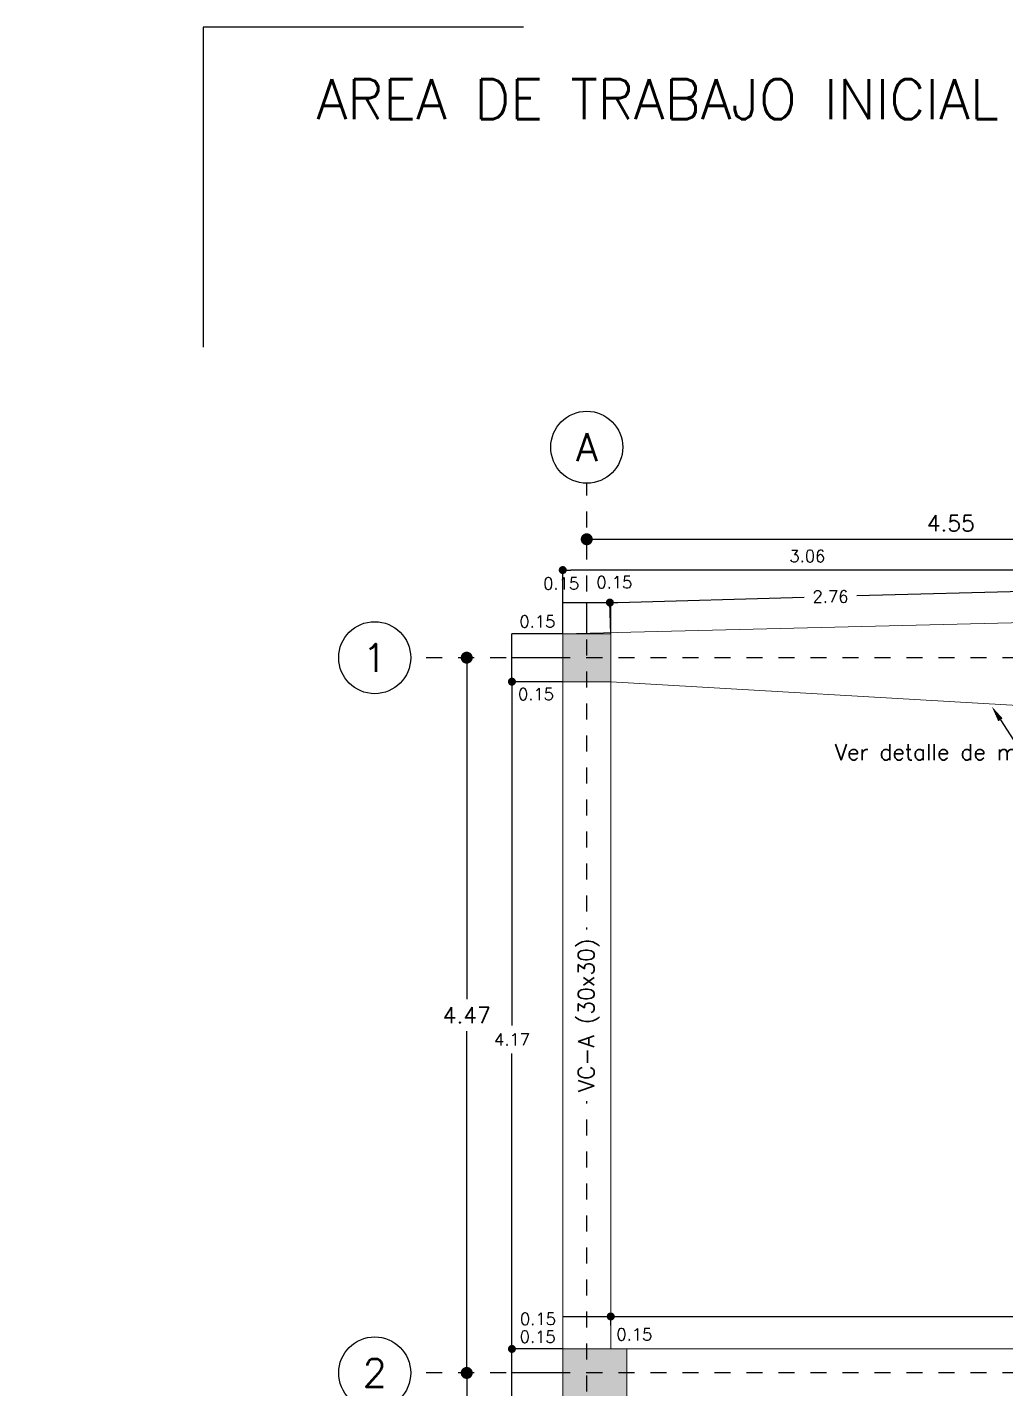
# Model space of a CAD drawing. Header units: millimetres. Extents: x -40 to 125, y -10 to 43.
# Drawn here: x 21.24 to 27.35, y 32.11 to 40.62 of the extents above; entities that cross this region are included whole.
import ezdxf
from ezdxf import colors
from ezdxf.entities.mleader import LeaderData, LeaderLine
from ezdxf.enums import TextEntityAlignment as Align
from ezdxf.math import Vec2, Vec3

# ---------------------------------------------------------------- set-up
doc = ezdxf.new("R2010")
doc.units = ezdxf.units.MM
doc.header["$LTSCALE"] = 0.01
doc.header["$PDMODE"] = 3
doc.linetypes.add('DASHDOT', pattern=[1, 0.5, -0.25, 0, -0.25])
for name, color, linetype in [('FC_CIRCULO DE EJES', 3, 'Continuous'), ('FC_COTAS', 1, 'Continuous'), ('FC_COTAS @ 50', 1, 'Continuous'), ('FC_COTAS EJES', 1, 'Continuous'), ('FC_COTAS EJES @ 50', 1, 'Continuous'), ('FC_EJES', 1, 'DASHDOT'), ('FC_HATCH COLUMNAS', 253, 'Continuous'), ('FC_R-175', 5, 'Continuous'), ('FC_R-80 @ 50', 11, 'Continuous')]:
    doc.layers.add(name, color=color, linetype=linetype)
doc.layers.add('FC_COLUMNAS', color=5, linetype='Continuous', lineweight=15)
doc.layers.add('FC_VIGAS', color=2, linetype='Continuous', lineweight=0)
doc.layers.add('FC_HOJA', color=230, linetype='Continuous', plot=False)
doc.layers.add('FC_TEXTO NO IMPRIMIR', color=252, linetype='Continuous', plot=False)
doc.styles.add('FC_TEXT', font='romans.shx', dxfattribs={"height": 0.002})
doc.styles.add('FC_TEXT1', font='romans.shx')
doc.dimstyles.new('FC_COTAS', dxfattribs={"dimtxt": 0.0015, "dimasz": 0.001, "dimexe": 0, "dimexo": 0, "dimgap": 0.001, "dimtad": 1, "dimtih": 1, "dimtoh": 1, "dimzin": 0, "dimdsep": 46, "dimtxsty": 'FC_TEXT1', "dimblk": 'DOT', "dimcen": 0.09, "dimclrd": 256, "dimclre": 256, "dimclrt": 256, "dimadec": 0, "dimazin": 0, "dimtfac": 1, "dimtix": 1, "dimtmove": 2, "dimatfit": 3, "dimfxl": 1.002, "dimtolj": 1, "dimtzin": 0, "dimlwd": -1, "dimarcsym": 0})
doc.dimstyles.new('FC_COTAS EJES', dxfattribs={"dimtxt": 0.002, "dimasz": 0.0015, "dimexe": 0, "dimexo": 0, "dimgap": 0.001, "dimtad": 1, "dimtih": 1, "dimtoh": 1, "dimzin": 0, "dimdsep": 46, "dimtxsty": 'FC_TEXT1', "dimblk": 'DOT', "dimcen": 0.09, "dimclrd": 256, "dimclre": 256, "dimclrt": 256, "dimadec": 0, "dimazin": 0, "dimtfac": 1, "dimtix": 1, "dimtmove": 2, "dimatfit": 3, "dimfxl": 1.002, "dimtolj": 1, "dimtzin": 0, "dimlwd": -1, "dimarcsym": 0})

# ---------------------------------------------------------------- blocks, each defined once
blk = doc.blocks.new('FC_B_Columnas 1 E-1')
at = {"layer": 'FC_HATCH COLUMNAS', "ltscale": 0.6}
h = blk.add_hatch(color=256, dxfattribs=at)
h.dxf.hatch_style = 1
h.paths.add_polyline_path([(0, -0.3), (0.3, -0.3), (0.3, 0), (0, 0)])
h.paths.add_polyline_path([(6.55, -0.3657), (6.55, -0.6657), (6.85, -0.6657), (6.85, -0.3657)])
h.paths.add_polyline_path([(0.4, -4.47), (0, -4.47), (0, -4.77), (0.4, -4.77)])
h.paths.add_polyline_path([(6.45, -4.47), (6.45, -4.77), (6.85, -4.77), (6.85, -4.47)])
h.paths.add_polyline_path([(0.3, -8.52), (0, -8.52), (0, -8.82), (0.3, -8.82)])
h.paths.add_polyline_path([(4.55, -8.52), (4.55, -8.82), (4.85, -8.82), (4.85, -8.52)])
h.paths.add_polyline_path([(0.3, -12.57), (0, -12.57), (0, -12.87), (0.3, -12.87)])
h.paths.add_polyline_path([(4.55, -12.57), (4.55, -12.87), (4.85, -12.87), (4.85, -12.57)])
h.paths.add_polyline_path([(0.3, -16.53), (0, -16.53), (0, -16.83), (0.3, -16.83)])
h.paths.add_polyline_path([(4.55, -16.53), (4.55, -16.83), (4.85, -16.83), (4.85, -16.53)])
h.paths.add_polyline_path([(6.5477, -8.4297), (6.8477, -8.4297), (6.8477, -8.7297), (6.5477, -8.7297)])
at = {"layer": 'FC_COLUMNAS', "ltscale": 0.6}
for points in [[(0, 0), (0.3, 0), (0.3, -0.3), (0, -0.3)], [(0, -4.77), (0.4, -4.77), (0.4, -4.47), (0, -4.47)]]:
    blk.add_lwpolyline(points, close=True, dxfattribs=at)
blk = doc.blocks.new('FC_B_Eje')
at = {"layer": 'FC_CIRCULO DE EJES', "ltscale": 1.5}
blk.add_circle((0, 0), 0.0045, dxfattribs=at)
at = {"ltscale": 1.5, "style": 'FC_TEXT1'}
blk.add_attdef('EJE', text='', height=0.0035, dxfattribs=at).set_placement((0, 0), align=Align.MIDDLE_CENTER)
blk = doc.blocks.new('_Dot')
at = {"color": 0, "linetype": 'ByBlock', "lineweight": -2}
blk.add_line((-0.5, 0), (-1, 0), dxfattribs=at)
at = {"color": 0, "linetype": 'ByBlock', "const_width": 0.5}
blk.add_lwpolyline([(-0.25, 0, 1), (0.25, 0, 1)], format="xyb", close=True, dxfattribs=at)
blk = doc.blocks.new('*D29')
at = {"layer": 'Defpoints', "color": 0, "ltscale": 0.6, "transparency": 16777216}
for p in [(38.1936, 32.3102), (42.7436, 32.3102), (42.7436, 32.3102)]:
    blk.add_point(p, dxfattribs=at)
at = {"layer": 'FC_COTAS EJES', "ltscale": 0.6, "transparency": 16777216}
blk.add_line((38.2686, 32.3102), (42.6686, 32.3102), dxfattribs=at)
at = {"layer": 'FC_COTAS EJES', "ltscale": 0.6, "transparency": 16777216, "xscale": 0.075, "yscale": 0.075, "zscale": 0.075, "rotation": 180}
blk.add_blockref('_Dot', (38.1936, 32.3102), dxfattribs=at)
at = {"layer": 'FC_COTAS EJES', "ltscale": 0.6, "transparency": 16777216, "xscale": 0.075, "yscale": 0.075, "zscale": 0.075}
blk.add_blockref('_Dot', (42.7436, 32.3102), dxfattribs=at)
at = {"layer": 'FC_COTAS EJES', "ltscale": 0.6, "transparency": 16777216, "insert": (40.4686, 32.4102), "char_height": 0.1, "attachment_point": 5, "style": 'FC_TEXT1'}
blk.add_mtext('\\A1;4.55', dxfattribs=at)
blk = doc.blocks.new('*D31')
at = {"layer": 'Defpoints', "color": 0, "ltscale": 0.6, "transparency": 16777216}
for p in [(37.4436, 31.5702), (37.4436, 27.1002), (37.4436, 27.1002)]:
    blk.add_point(p, dxfattribs=at)
at = {"layer": 'FC_COTAS EJES', "ltscale": 0.6, "transparency": 16777216}
for p, q in [((37.4436, 31.4952), (37.4436, 29.4352)), ((37.4436, 27.1752), (37.4436, 29.2352))]:
    blk.add_line(p, q, dxfattribs=at)
at = {"layer": 'FC_COTAS EJES', "ltscale": 0.6, "transparency": 16777216, "xscale": 0.075, "yscale": 0.075, "zscale": 0.075}
for p, rotation in [((37.4436, 31.5702), 90), ((37.4436, 27.1002), 270)]:
    blk.add_blockref('_Dot', p, dxfattribs=dict(at, rotation=rotation))
at = {"layer": 'FC_COTAS EJES', "ltscale": 0.6, "transparency": 16777216, "insert": (37.4436, 29.3352), "char_height": 0.1, "attachment_point": 5, "style": 'FC_TEXT1'}
blk.add_mtext('\\A1;4.47', dxfattribs=at)
blk = doc.blocks.new('*D32')
at = {"layer": 'Defpoints', "color": 0, "ltscale": 0.6, "transparency": 16777216}
for p in [(37.4436, 27.1002), (37.4436, 23.0502), (37.4436, 23.0502)]:
    blk.add_point(p, dxfattribs=at)
at = {"layer": 'FC_COTAS EJES', "ltscale": 0.6, "transparency": 16777216}
for p, q in [((37.4436, 27.0252), (37.4436, 25.1752)), ((37.4436, 23.1252), (37.4436, 24.9752))]:
    blk.add_line(p, q, dxfattribs=at)
at = {"layer": 'FC_COTAS EJES', "ltscale": 0.6, "transparency": 16777216, "xscale": 0.075, "yscale": 0.075, "zscale": 0.075}
for p, rotation in [((37.4436, 27.1002), 90), ((37.4436, 23.0502), 270)]:
    blk.add_blockref('_Dot', p, dxfattribs=dict(at, rotation=rotation))
at = {"layer": 'FC_COTAS EJES', "ltscale": 0.6, "transparency": 16777216, "insert": (37.4436, 25.0752), "char_height": 0.1, "attachment_point": 5, "style": 'FC_TEXT1'}
blk.add_mtext('\\A1;4.05', dxfattribs=at)
blk = doc.blocks.new('*D441')
at = {"layer": 'Defpoints', "color": 0, "ltscale": 0.6, "transparency": 16777216}
for p in [(24.2658, 32.2122), (24.5833, 32.2122), (24.5833, 32.0622)]:
    blk.add_point(p, dxfattribs=at)
at = {"layer": 'FC_COTAS', "lineweight": -2, "ltscale": 0.6, "transparency": 16777216}
for p, q in [((24.5833, 32.2122), (24.2658, 32.2122)), ((24.5833, 32.0622), (24.2658, 32.0622))]:
    blk.add_line(p, q, dxfattribs=at)
at = {"layer": 'FC_COTAS', "ltscale": 0.6, "transparency": 16777216}
blk.add_line((24.2658, 32.0622), (24.2658, 32.2122), dxfattribs=at)
at = {"layer": 'FC_COTAS', "ltscale": 0.6, "transparency": 16777216, "insert": (24.4228, 31.9503), "char_height": 0.075, "attachment_point": 5, "style": 'FC_TEXT1'}
blk.add_mtext('\\A1;0.15', dxfattribs=at)
blk = doc.blocks.new('*D442')
at = {"layer": 'Defpoints', "color": 0, "ltscale": 0.6, "transparency": 16777216}
for p in [(24.2658, 32.3622), (24.5833, 32.3622), (24.5833, 32.2122)]:
    blk.add_point(p, dxfattribs=at)
at = {"layer": 'FC_COTAS', "lineweight": -2, "ltscale": 0.6, "transparency": 16777216}
for p, q in [((24.5833, 32.3622), (24.2658, 32.3622)), ((24.5833, 32.2122), (24.2658, 32.2122))]:
    blk.add_line(p, q, dxfattribs=at)
at = {"layer": 'FC_COTAS', "ltscale": 0.6, "transparency": 16777216}
blk.add_line((24.2658, 32.2122), (24.2658, 32.3622), dxfattribs=at)
at = {"layer": 'FC_COTAS', "ltscale": 0.6, "transparency": 16777216, "insert": (24.4266, 32.4383), "char_height": 0.075, "attachment_point": 5, "style": 'FC_TEXT1'}
blk.add_mtext('\\A1;0.15', dxfattribs=at)
blk = doc.blocks.new('*D443')
at = {"layer": 'Defpoints', "color": 0, "ltscale": 0.6, "transparency": 16777216}
for p in [(24.2658, 36.5322), (24.5833, 36.5322), (24.5833, 32.3622)]:
    blk.add_point(p, dxfattribs=at)
at = {"layer": 'FC_COTAS', "lineweight": -2, "ltscale": 0.6, "transparency": 16777216}
for p, q in [((24.5833, 36.5322), (24.2658, 36.5322)), ((24.5833, 32.3622), (24.2658, 32.3622))]:
    blk.add_line(p, q, dxfattribs=at)
at = {"layer": 'FC_COTAS', "ltscale": 0.6, "transparency": 16777216}
for p, q in [((24.2658, 36.4822), (24.2658, 34.3844)), ((24.2658, 32.4122), (24.2658, 34.2094))]:
    blk.add_line(p, q, dxfattribs=at)
at = {"layer": 'FC_COTAS', "ltscale": 0.6, "transparency": 16777216, "xscale": 0.05, "yscale": 0.05, "zscale": 0.05}
for p, rotation in [((24.2658, 36.5322), 90), ((24.2658, 32.3622), 270)]:
    blk.add_blockref('_Dot', p, dxfattribs=dict(at, rotation=rotation))
at = {"layer": 'FC_COTAS', "ltscale": 0.6, "transparency": 16777216, "insert": (24.2662, 34.2969), "char_height": 0.075, "attachment_point": 5, "style": 'FC_TEXT1'}
blk.add_mtext('\\A1;4.17', dxfattribs=at)
blk = doc.blocks.new('*D444')
at = {"layer": 'Defpoints', "color": 0, "ltscale": 0.6, "transparency": 16777216}
for p in [(24.2658, 36.6822), (24.5833, 36.6822), (24.5833, 36.5322)]:
    blk.add_point(p, dxfattribs=at)
at = {"layer": 'FC_COTAS', "lineweight": -2, "ltscale": 0.6, "transparency": 16777216}
for p, q in [((24.5833, 36.6822), (24.2658, 36.6822)), ((24.5833, 36.5322), (24.2658, 36.5322))]:
    blk.add_line(p, q, dxfattribs=at)
at = {"layer": 'FC_COTAS', "ltscale": 0.6, "transparency": 16777216}
blk.add_line((24.2658, 36.5322), (24.2658, 36.6822), dxfattribs=at)
at = {"layer": 'FC_COTAS', "ltscale": 0.6, "transparency": 16777216, "insert": (24.4163, 36.4542), "char_height": 0.075, "attachment_point": 5, "style": 'FC_TEXT1'}
blk.add_mtext('\\A1;0.15', dxfattribs=at)
blk = doc.blocks.new('*D445')
at = {"layer": 'Defpoints', "color": 0, "ltscale": 0.6, "transparency": 16777216}
for p in [(24.2658, 36.8322), (24.5833, 36.8322), (24.5833, 36.6822)]:
    blk.add_point(p, dxfattribs=at)
at = {"layer": 'FC_COTAS', "lineweight": -2, "ltscale": 0.6, "transparency": 16777216}
for p, q in [((24.5833, 36.8322), (24.2658, 36.8322)), ((24.5833, 36.6822), (24.2658, 36.6822))]:
    blk.add_line(p, q, dxfattribs=at)
at = {"layer": 'FC_COTAS', "ltscale": 0.6, "transparency": 16777216}
blk.add_line((24.2658, 36.6822), (24.2658, 36.8322), dxfattribs=at)
at = {"layer": 'FC_COTAS', "ltscale": 0.6, "transparency": 16777216, "insert": (24.425, 36.9081), "char_height": 0.075, "attachment_point": 5, "style": 'FC_TEXT1'}
blk.add_mtext('\\A1;0.15', dxfattribs=at)
blk = doc.blocks.new('*D446')
at = {"layer": 'Defpoints', "color": 0, "ltscale": 0.6, "transparency": 16777216}
for p in [(24.7333, 37.0266), (24.5833, 36.8322), (24.7333, 36.8322)]:
    blk.add_point(p, dxfattribs=at)
at = {"layer": 'FC_COTAS', "lineweight": -2, "ltscale": 0.6, "transparency": 16777216}
for p, q in [((24.5833, 36.8322), (24.5833, 37.0266)), ((24.7333, 36.8322), (24.7333, 37.0266))]:
    blk.add_line(p, q, dxfattribs=at)
at = {"layer": 'FC_COTAS', "ltscale": 0.6, "transparency": 16777216}
blk.add_line((24.5833, 37.0266), (24.7333, 37.0266), dxfattribs=at)
at = {"layer": 'FC_COTAS', "ltscale": 0.6, "transparency": 16777216, "insert": (24.5738, 37.146), "char_height": 0.075, "attachment_point": 5, "style": 'FC_TEXT1'}
blk.add_mtext('\\A1;0.15', dxfattribs=at)
blk = doc.blocks.new('*D587')
at = {"layer": 'Defpoints', "color": 0, "ltscale": 0.6, "transparency": 16777216}
for p in [(24.8833, 37.0266), (24.7333, 36.8322), (24.8833, 36.8322)]:
    blk.add_point(p, dxfattribs=at)
at = {"layer": 'FC_COTAS', "lineweight": -2, "ltscale": 0.6, "transparency": 16777216}
for p, q in [((24.7333, 36.8322), (24.7333, 37.0266)), ((24.8833, 36.8322), (24.8833, 37.0266))]:
    blk.add_line(p, q, dxfattribs=at)
at = {"layer": 'FC_COTAS', "ltscale": 0.6, "transparency": 16777216}
blk.add_line((24.7333, 37.0266), (24.8833, 37.0266), dxfattribs=at)
at = {"layer": 'FC_COTAS', "ltscale": 0.6, "transparency": 16777216, "insert": (24.9058, 37.1532), "char_height": 0.075, "attachment_point": 5, "style": 'FC_TEXT1'}
blk.add_mtext('\\A1;0.15', dxfattribs=at)
blk = doc.blocks.new('*D588')
at = {"layer": 'Defpoints', "color": 0, "ltscale": 0.6, "transparency": 16777216}
for p in [(27.6352, 37.101), (27.6405, 36.9066), (24.8833, 36.8322)]:
    blk.add_point(p, dxfattribs=at)
at = {"layer": 'FC_COTAS', "ltscale": 0.6, "transparency": 16777216}
for p, q in [((27.5853, 37.0997), (26.4209, 37.0682)), ((24.928, 37.0279), (26.0923, 37.0594))]:
    blk.add_line(p, q, dxfattribs=at)
at = {"layer": 'FC_COTAS', "lineweight": -2, "ltscale": 0.6, "transparency": 16777216}
for p, q in [((27.6405, 36.9066), (27.6352, 37.101)), ((24.8833, 36.8322), (24.878, 37.0266))]:
    blk.add_line(p, q, dxfattribs=at)
at = {"layer": 'FC_COTAS', "ltscale": 0.6, "transparency": 16777216, "xscale": 0.05, "yscale": 0.05, "zscale": 0.05}
for p, rotation in [((27.6352, 37.101), 1.546027133169743), ((24.878, 37.0266), 181.5460271331697)]:
    blk.add_blockref('_Dot', p, dxfattribs=dict(at, rotation=rotation))
at = {"layer": 'FC_COTAS', "ltscale": 0.6, "transparency": 16777216, "insert": (26.2566, 37.0638), "char_height": 0.075, "attachment_point": 5, "style": 'FC_TEXT1'}
blk.add_mtext('\\A1;2.76', dxfattribs=at)
blk = doc.blocks.new('*D453')
at = {"layer": 'Defpoints', "color": 0, "ltscale": 0.6, "transparency": 16777216}
for p in [(24.5833, 32.5655), (24.7333, 32.5655), (24.7333, 32.5655)]:
    blk.add_point(p, dxfattribs=at)
at = {"layer": 'FC_COTAS', "ltscale": 0.6, "transparency": 16777216}
blk.add_line((24.5833, 32.5655), (24.7333, 32.5655), dxfattribs=at)
at = {"layer": 'FC_COTAS', "ltscale": 0.6, "transparency": 16777216, "insert": (24.4283, 32.5498), "char_height": 0.075, "attachment_point": 5, "style": 'FC_TEXT1'}
blk.add_mtext('\\A1;0.15', dxfattribs=at)
blk = doc.blocks.new('*D454')
at = {"layer": 'Defpoints', "color": 0, "ltscale": 0.6, "transparency": 16777216}
for p in [(24.7333, 32.5206), (24.8833, 32.5651), (24.8833, 32.5086)]:
    blk.add_point(p, dxfattribs=at)
at = {"layer": 'FC_COTAS', "lineweight": -2, "ltscale": 0.6, "transparency": 16777216}
for p, q in [((24.7333, 32.5206), (24.7333, 32.5651)), ((24.8833, 32.5086), (24.8833, 32.5651))]:
    blk.add_line(p, q, dxfattribs=at)
at = {"layer": 'FC_COTAS', "ltscale": 0.6, "transparency": 16777216}
blk.add_line((24.7333, 32.5651), (24.8833, 32.5651), dxfattribs=at)
at = {"layer": 'FC_COTAS', "ltscale": 0.6, "transparency": 16777216, "insert": (25.0307, 32.4533), "char_height": 0.075, "attachment_point": 5, "style": 'FC_TEXT1'}
blk.add_mtext('\\A1;0.15', dxfattribs=at)
blk = doc.blocks.new('*D455')
at = {"layer": 'Defpoints', "color": 0, "ltscale": 0.6, "transparency": 16777216}
for p in [(24.8833, 32.5086), (31.1333, 32.5651), (31.1333, 32.4931)]:
    blk.add_point(p, dxfattribs=at)
at = {"layer": 'FC_COTAS', "lineweight": -2, "ltscale": 0.6, "transparency": 16777216}
for p, q in [((24.8833, 32.5086), (24.8833, 32.5651)), ((31.1333, 32.4931), (31.1333, 32.5651))]:
    blk.add_line(p, q, dxfattribs=at)
at = {"layer": 'FC_COTAS', "ltscale": 0.6, "transparency": 16777216}
blk.add_line((24.9333, 32.5651), (31.0833, 32.5651), dxfattribs=at)
at = {"layer": 'FC_COTAS', "ltscale": 0.6, "transparency": 16777216, "xscale": 0.05, "yscale": 0.05, "zscale": 0.05, "rotation": 180}
blk.add_blockref('_Dot', (24.8833, 32.5651), dxfattribs=at)
at = {"layer": 'FC_COTAS', "ltscale": 0.6, "transparency": 16777216, "xscale": 0.05, "yscale": 0.05, "zscale": 0.05}
blk.add_blockref('_Dot', (31.1333, 32.5651), dxfattribs=at)
at = {"layer": 'FC_COTAS', "ltscale": 0.6, "transparency": 16777216, "insert": (28.0083, 32.6526), "char_height": 0.075, "attachment_point": 5, "style": 'FC_TEXT1'}
blk.add_mtext('\\A1;6.25', dxfattribs=at)
blk = doc.blocks.new('*D574')
at = {"layer": 'Defpoints', "color": 0, "ltscale": 0.6, "transparency": 16777216}
for p in [(24.5833, 37.2297), (27.6405, 36.9066), (24.5833, 36.8322)]:
    blk.add_point(p, dxfattribs=at)
at = {"layer": 'FC_COTAS', "lineweight": -2, "ltscale": 0.6, "transparency": 16777216}
for p, q in [((24.5833, 36.8322), (24.5833, 37.2297)), ((27.6405, 36.9066), (27.6405, 37.2297))]:
    blk.add_line(p, q, dxfattribs=at)
at = {"layer": 'FC_COTAS', "ltscale": 0.6, "transparency": 16777216}
blk.add_line((27.5905, 37.2297), (24.6333, 37.2297), dxfattribs=at)
at = {"layer": 'FC_COTAS', "ltscale": 0.6, "transparency": 16777216, "xscale": 0.05, "yscale": 0.05, "zscale": 0.05, "rotation": 180}
blk.add_blockref('_Dot', (24.5833, 37.2297), dxfattribs=at)
at = {"layer": 'FC_COTAS', "ltscale": 0.6, "transparency": 16777216, "xscale": 0.05, "yscale": 0.05, "zscale": 0.05}
blk.add_blockref('_Dot', (27.6405, 37.2297), dxfattribs=at)
at = {"layer": 'FC_COTAS', "ltscale": 0.6, "transparency": 16777216, "insert": (26.1119, 37.3172), "char_height": 0.075, "attachment_point": 5, "style": 'FC_TEXT1'}
blk.add_mtext('\\A1;3.06', dxfattribs=at)
blk = doc.blocks.new('FC_B_Ejes 1 E-1')
at = {"layer": 'FC_EJES', "ltscale": 0.6}
for points in [[(38.1936, 14.3839), (38.1936, 32.6602)], [(45.891, 31.5702), (37.0936, 31.5702)], [(45.891, 27.1002), (37.0936, 27.1002)]]:
    blk.add_lwpolyline(points, dxfattribs=at)
at = {"layer": 'FC_R-175'}
ref = blk.add_blockref('FC_B_Eje', (38.1936, 32.8852), dxfattribs=dict(at, xscale=50, yscale=50, zscale=50))
ref.add_attrib('EJE', 'A', dxfattribs={"layer": '0', "color": 0, "ltscale": 1.5, "height": 0.175, "style": 'FC_TEXT1'}).set_placement((38.1936, 32.8852), align=Align.MIDDLE_CENTER)
ref = blk.add_blockref('FC_B_Eje', (36.8686, 31.5702), dxfattribs=dict(at, xscale=50, yscale=50, zscale=50))
ref.add_attrib('EJE', '1', dxfattribs={"layer": '0', "color": 0, "ltscale": 1.5, "height": 0.175, "style": 'FC_TEXT1'}).set_placement((36.8686, 31.5702), align=Align.MIDDLE_CENTER)
ref = blk.add_blockref('FC_B_Eje', (36.8686, 27.1002), dxfattribs=dict(at, xscale=50, yscale=50, zscale=50))
ref.add_attrib('EJE', '2', dxfattribs={"layer": '0', "color": 0, "ltscale": 1.5, "height": 0.175, "style": 'FC_TEXT1'}).set_placement((36.8686, 27.1002), align=Align.MIDDLE_CENTER)
at = {"layer": 'FC_COTAS EJES @ 50', "ltscale": 0.6}
dim = blk.add_linear_dim(base=(42.7436, 32.3102), p1=(38.1936, 32.3102), p2=(42.7436, 32.3102), dimstyle='FC_COTAS EJES', override={"dimscale": 50, "dimtix": 1, "dimtofl": 1, "dimtmove": 2, "dimatfit": 3}, dxfattribs=at)
dim.commit()
dim.dimension.update_dxf_attribs({"geometry": '*D29', "text_midpoint": (40.4686, 32.4102)})
for base, p1, p2, picture, middle in [((37.4436, 27.1002), (37.4436, 31.5702), (37.4436, 27.1002), '*D31', (37.4436, 29.3352)), ((37.4436, 23.0502), (37.4436, 27.1002), (37.4436, 23.0502), '*D32', (37.4436, 25.0752))]:
    dim = blk.add_linear_dim(base=base, p1=p1, p2=p2, angle=90, dimstyle='FC_COTAS EJES', override={"dimscale": 50, "dimtix": 1, "dimtofl": 1, "dimtmove": 2, "dimatfit": 3}, dxfattribs=at)
    dim.commit()
    dim.dimension.update_dxf_attribs({"geometry": picture, "text_midpoint": middle})

msp = doc.modelspace()

# ---------------------------------------------------------------- linework, layer by layer
at = {"layer": 'FC_HOJA', "ltscale": 0.6}
msp.add_lwpolyline([(24.3372, 40.6222), (22.3372, 40.6222), (22.3372, 38.6222)], dxfattribs=at)
at = {"layer": 'FC_VIGAS', "ltscale": 0.6}
for p, q in [((24.5833, 32.3622), (24.5833, 36.5322)), ((24.8833, 36.5322), (31.1333, 36.1665)), ((24.8833, 32.3622), (24.8833, 36.5322)), ((24.9833, 32.3622), (31.0333, 32.3622))]:
    msp.add_line(p, q, dxfattribs=at)
msp.add_lwpolyline([(31.7331, 36.432), (27.6405, 36.9066), (24.5833, 36.8322)], dxfattribs=at)

# ---------------------------------------------------------------- block references
at = {"layer": 'FC_COLUMNAS'}
msp.add_blockref('FC_B_Columnas 1 E-1', (24.5833, 36.8322), dxfattribs=at)
at = {"layer": 'FC_EJES'}
msp.add_blockref('FC_B_Ejes 1 E-1', (-13.4603, 5.112), dxfattribs=at)

# ---------------------------------------------------------------- texts
at = {"layer": 'FC_TEXTO NO IMPRIMIR', "insert": (25.1771, 40.1722), "char_height": 0.25, "width": 4.907262, "attachment_point": 5, "style": 'FC_TEXT1'}
msp.add_mtext('AREA DE TRABAJO INICIAL', dxfattribs=at)

# ---------------------------------------------------------------- dimensions: what is measured, and where the dimension line sits
at = {"layer": 'FC_COTAS @ 50', "ltscale": 0.6}
for base, p1, p2, picture, middle in [((24.5833, 37.2297), (27.6405, 36.9066), (24.5833, 36.8322), '*D574', (26.1119, 37.3172)), ((31.1333, 32.5651), (24.8833, 32.5086), (31.1333, 32.4931), '*D455', (28.0083, 32.6526))]:
    dim = msp.add_linear_dim(base=base, p1=p1, p2=p2, dimstyle='FC_COTAS', override={"dimscale": 50, "dimtix": 1, "dimtofl": 1, "dimtmove": 2, "dimatfit": 3}, dxfattribs=at)
    dim.commit()
    dim.dimension.update_dxf_attribs({"geometry": picture, "text_midpoint": middle})
for base, p1, p2, angle, picture, middle, dimtype in [((24.7333, 37.0266), (24.5833, 36.8322), (24.7333, 36.8322), 0, '*D446', (24.5738, 37.146), 129), ((24.2658, 36.8322), (24.5833, 36.6822), (24.5833, 36.8322), 90, '*D445', (24.425, 36.9081), 128), ((24.2658, 36.6822), (24.5833, 36.5322), (24.5833, 36.6822), 90, '*D444', (24.4163, 36.4542), 128), ((24.2658, 36.5322), (24.5833, 32.3622), (24.5833, 36.5322), 90, '*D443', (24.2662, 34.2969), 128), ((24.2658, 32.3622), (24.5833, 32.2122), (24.5833, 32.3622), 90, '*D442', (24.4266, 32.4383), 128), ((24.2658, 32.2122), (24.5833, 32.0622), (24.5833, 32.2122), 90, '*D441', (24.4228, 31.9503), 128)]:
    dim = msp.add_linear_dim(base=base, p1=p1, p2=p2, angle=angle, dimstyle='FC_COTAS', override={"dimscale": 50, "dimtix": 1, "dimtofl": 1, "dimtmove": 2, "dimatfit": 3}, dxfattribs=at)
    dim.commit()
    dim.dimension.update_dxf_attribs({"geometry": picture, "text_midpoint": middle, "dimtype": dimtype})
for base, p1, p2, picture, middle, dimtype in [((24.8833, 37.0266), (24.7333, 36.8322), (24.8833, 36.8322), '*D587', (24.9058, 37.1532), 160), ((24.7333, 32.5655), (24.5833, 32.5655), (24.7333, 32.5655), '*D453', (24.4283, 32.5498), 128), ((24.8833, 32.5651), (24.7333, 32.5206), (24.8833, 32.5086), '*D454', (25.0307, 32.4533), 128)]:
    dim = msp.add_linear_dim(base=base, p1=p1, p2=p2, dimstyle='FC_COTAS', override={"dimscale": 50, "dimtix": 1, "dimtofl": 1, "dimtmove": 2, "dimatfit": 3}, dxfattribs=at)
    dim.commit()
    dim.dimension.update_dxf_attribs({"geometry": picture, "text_midpoint": middle, "dimtype": dimtype})
dim = msp.add_aligned_dim(p1=(24.8833, 36.8322), p2=(27.6405, 36.9066), distance=0.1944, dimstyle='FC_COTAS', override={"dimscale": 50, "dimtix": 1, "dimtofl": 1, "dimtmove": 2, "dimatfit": 3}, dxfattribs=at)
dim.commit()
dim.dimension.update_dxf_attribs({"geometry": '*D588', "text_midpoint": (26.2566, 37.0638)})

# ---------------------------------------------------------------- leaders
at = {"layer": 'FC_COTAS @ 50', "ltscale": 0.9}
ml = msp.add_multileader_mtext('Standard', dxfattribs=at)
ml.set_content('\\pxi-4,l4,qr,t6;Ver detalle de macizo para viga VC-1 ^I', color=11, style='FC_TEXT1')
ml.set_leader_properties(color=256)
ml.build(insert=Vec2(0, 0))
ml.multileader.update_dxf_attribs({"text_left_attachment_type": 6, "text_right_attachment_type": 6, "dogleg_length": 0.008, "arrow_head_size": 0.1, "scale": 50})
ctx = ml.context
ctx.base_point, ctx.scale, ctx.char_height, ctx.arrow_head_size, ctx.landing_gap_size, ctx.plane_origin = Vec3(27.7803, 36.0425), 50, 0.1, 0.1, 0.05, Vec3(21.0203, 34.3097)
ctx.left_attachment, ctx.right_attachment, ctx.text_align_type = 6, 6, 2
notes = []
notes.append((ctx, [(0, (1, 1, 0), (27.4818, 36.0425), (1, 0), 0.2985, [(0, [(27.2639, 36.3777)], 0, [])])]))
ctx.mtext.insert, ctx.mtext.width, ctx.mtext.alignment, ctx.mtext.flow_direction = Vec3(28.9065, 36.1425), 1.38203, 3, 5
for ctx, leaders in notes:
    for number, flags, end, landing, length, lines in leaders:
        leader = LeaderData()
        leader.index, (leader.has_last_leader_line, leader.has_dogleg_vector, leader.attachment_direction) = number, flags
        leader.last_leader_point, leader.dogleg_vector, leader.dogleg_length = Vec3(end), Vec3(landing), length
        for number, points, colour, breaks in lines:
            line = LeaderLine()
            line.index, line.vertices, line.color, line.breaks = number, Vec3.list(points), colors.encode_raw_color(colour), breaks
            leader.lines.append(line)
        ctx.leaders.append(leader)

# ---------------------------------------------------------------- next in the draw order: texts
at = {"layer": 'FC_R-80 @ 50', "insert": (24.7468, 34.4468), "char_height": 0.1, "width": 1.072429, "attachment_point": 5, "rotation": 90, "style": 'FC_TEXT', "bg_fill": 3, "box_fill_scale": 1, "bg_fill_color": 256, "bg_fill_transparency": 0}
msp.add_mtext('VC-A (30x30)', dxfattribs=at)

doc.saveas('drawing.dxf')
